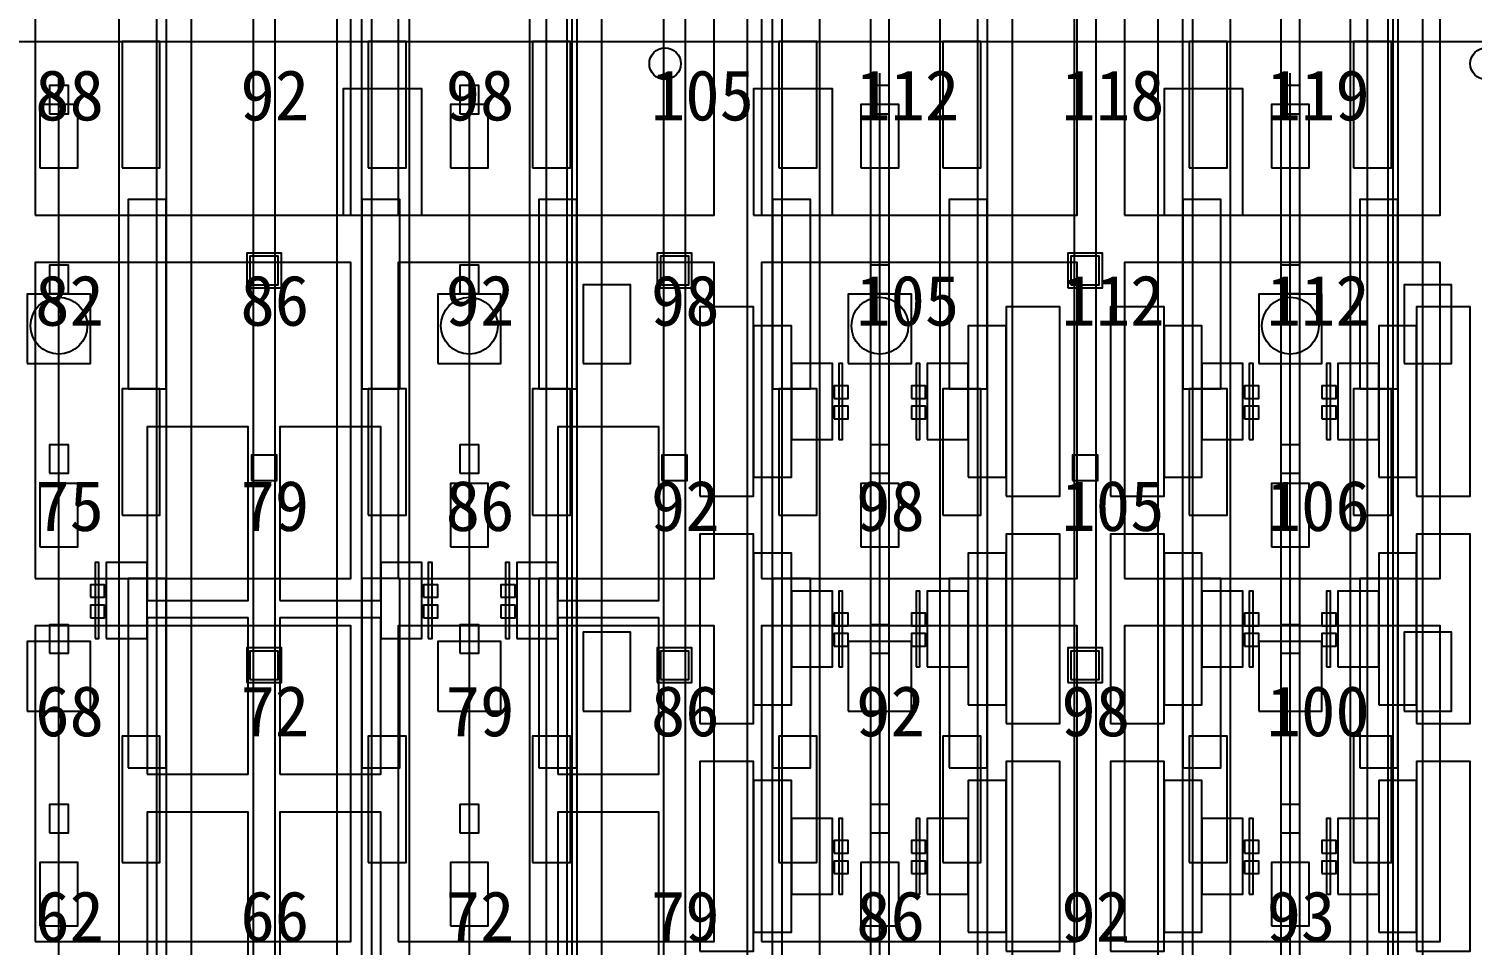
# Model space of a CAD drawing. Header units: metres. Extents: x -1640 to 1560, y -268 to 2338.
# Drawn here: x -175.2 to -129.49, y 1353.39 to 1382.4 of the extents above; entities that cross this region are included whole.
import ezdxf

# ---------------------------------------------------------------- set-up
doc = ezdxf.new("R2010")
doc.units = ezdxf.units.M
for name, color, linetype in [('1F_CHL', 4, 'Continuous'), ('1F_PUMP', 2, 'Continuous'), ('1F_SCR', 3, 'Continuous'), ('1F_STRUCT_COLUMN', 8, 'Continuous'), ('2F_CSF_LATERAL_RACK_CONCEPT', 9, 'Continuous'), ('2F_RFG', 5, 'Continuous'), ('2F_STRUCT_COLUMN', 8, 'Continuous'), ('2F_VMB', 6, 'Continuous'), ('3F_CLEANROOM_OVERHEAD_PIPE_DUCT_CONCEPT', 9, 'Continuous'), ('3F_EHS_EGRESS_DIST_M', 2, 'Continuous'), ('3F_EHS_EXTINGUISHER_HYDRANT_CABINET_CONCEPT', 1, 'Continuous'), ('3F_EHS_GAS_DETECTOR', 6, 'Continuous'), ('3F_ETCH', 2, 'Continuous'), ('3F_FOUP', 5, 'Continuous'), ('3F_OHT', 9, 'Continuous'), ('3F_OHTV', 1, 'Continuous'), ('3F_PHOTO', 1, 'Continuous'), ('3F_STK', 3, 'Continuous'), ('3F_STRUCT_COLUMN', 8, 'Continuous'), ('3F_TBAR', 6, 'Continuous'), ('4F_FFU', 1, 'Continuous'), ('4F_STRUCT_PLENUM_TRUSS_CONCEPT', 9, 'Continuous'), ('5F_CHL', 4, 'Continuous'), ('5F_PUMP', 2, 'Continuous'), ('5F_SCR', 3, 'Continuous'), ('5F_STRUCT_COLUMN', 8, 'Continuous'), ('6F_CSF_LATERAL_RACK_CONCEPT', 9, 'Continuous'), ('6F_RFG', 5, 'Continuous'), ('6F_STRUCT_COLUMN', 8, 'Continuous'), ('6F_VMB', 6, 'Continuous'), ('7F_CLEANROOM_OVERHEAD_PIPE_DUCT_CONCEPT', 9, 'Continuous'), ('7F_EHS_EGRESS_DIST_M', 2, 'Continuous'), ('7F_EHS_EXTINGUISHER_HYDRANT_CABINET_CONCEPT', 1, 'Continuous'), ('7F_EHS_GAS_DETECTOR', 6, 'Continuous'), ('7F_ETCH', 2, 'Continuous'), ('7F_FOUP', 5, 'Continuous'), ('7F_OHT', 9, 'Continuous'), ('7F_OHTV', 1, 'Continuous'), ('7F_PHOTO', 1, 'Continuous'), ('7F_STK', 3, 'Continuous'), ('7F_STRUCT_COLUMN', 8, 'Continuous'), ('7F_TBAR', 6, 'Continuous'), ('8F_FFU', 1, 'Continuous'), ('8F_STRUCT_PLENUM_TRUSS_CONCEPT', 9, 'Continuous'), ('EHS_TREATED_EXHAUST', 30, 'Continuous'), ('UTIL_PCW.R_CONCEPT', 1, 'Continuous'), ('UTIL_PCW.S_CONCEPT', 6, 'Continuous')]:
    doc.layers.add(name, color=color, linetype=linetype)

msp = doc.modelspace()

# ---------------------------------------------------------------- linework, layer by layer
at = {"layer": '1F_CHL'}
for points in [[(-157.65, 1371.8), (-156.15, 1371.8), (-156.15, 1374.3), (-157.65, 1374.3)], [(-131.65, 1371.8), (-130.15, 1371.8), (-130.15, 1374.3), (-131.65, 1374.3)], [(-157.65, 1360.8), (-156.15, 1360.8), (-156.15, 1363.3), (-157.65, 1363.3)], [(-131.65, 1360.8), (-130.15, 1360.8), (-130.15, 1363.3), (-131.65, 1363.3)]]:
    msp.add_lwpolyline(points, close=True, dxfattribs=at)
at = {"layer": '1F_PUMP'}
for points in [[(-172.25, 1378), (-171.05, 1378), (-171.05, 1382), (-172.25, 1382)], [(-164.45, 1378), (-163.25, 1378), (-163.25, 1382), (-164.45, 1382)], [(-159.25, 1378), (-158.05, 1378), (-158.05, 1382), (-159.25, 1382)], [(-151.45, 1378), (-150.25, 1378), (-150.25, 1382), (-151.45, 1382)], [(-146.25, 1378), (-145.05, 1378), (-145.05, 1382), (-146.25, 1382)], [(-138.45, 1378), (-137.25, 1378), (-137.25, 1382), (-138.45, 1382)], [(-133.25, 1378), (-132.05, 1378), (-132.05, 1382), (-133.25, 1382)], [(-172.25, 1367), (-171.05, 1367), (-171.05, 1371), (-172.25, 1371)], [(-164.45, 1367), (-163.25, 1367), (-163.25, 1371), (-164.45, 1371)], [(-159.25, 1367), (-158.05, 1367), (-158.05, 1371), (-159.25, 1371)], [(-151.45, 1367), (-150.25, 1367), (-150.25, 1371), (-151.45, 1371)], [(-146.25, 1367), (-145.05, 1367), (-145.05, 1371), (-146.25, 1371)], [(-138.45, 1367), (-137.25, 1367), (-137.25, 1371), (-138.45, 1371)], [(-133.25, 1367), (-132.05, 1367), (-132.05, 1371), (-133.25, 1371)], [(-172.25, 1356), (-171.05, 1356), (-171.05, 1360), (-172.25, 1360)], [(-164.45, 1356), (-163.25, 1356), (-163.25, 1360), (-164.45, 1360)], [(-159.25, 1356), (-158.05, 1356), (-158.05, 1360), (-159.25, 1360)], [(-151.45, 1356), (-150.25, 1356), (-150.25, 1360), (-151.45, 1360)], [(-146.25, 1356), (-145.05, 1356), (-145.05, 1360), (-146.25, 1360)], [(-138.45, 1356), (-137.25, 1356), (-137.25, 1360), (-138.45, 1360)], [(-133.25, 1356), (-132.05, 1356), (-132.05, 1360), (-133.25, 1360)]]:
    msp.add_lwpolyline(points, close=True, dxfattribs=at)
at = {"layer": '1F_SCR'}
for points in [[(-175.25, 1371.8), (-173.25, 1371.8), (-173.25, 1374), (-175.25, 1374)], [(-162.25, 1371.8), (-160.25, 1371.8), (-160.25, 1374), (-162.25, 1374)], [(-149.25, 1371.8), (-147.25, 1371.8), (-147.25, 1374), (-149.25, 1374)], [(-136.25, 1371.8), (-134.25, 1371.8), (-134.25, 1374), (-136.25, 1374)], [(-175.25, 1360.8), (-173.25, 1360.8), (-173.25, 1363), (-175.25, 1363)], [(-162.25, 1360.8), (-160.25, 1360.8), (-160.25, 1363), (-162.25, 1363)], [(-149.25, 1360.8), (-147.25, 1360.8), (-147.25, 1363), (-149.25, 1363)], [(-136.25, 1360.8), (-134.25, 1360.8), (-134.25, 1363), (-136.25, 1363)]]:
    msp.add_lwpolyline(points, close=True, dxfattribs=at)
at = {"layer": '1F_STRUCT_COLUMN'}
for points in [[(-168.3, 1374.2), (-167.2, 1374.2), (-167.2, 1375.3), (-168.3, 1375.3)], [(-155.3, 1374.2), (-154.2, 1374.2), (-154.2, 1375.3), (-155.3, 1375.3)], [(-142.3, 1374.2), (-141.2, 1374.2), (-141.2, 1375.3), (-142.3, 1375.3)], [(-168.3, 1361.7), (-167.2, 1361.7), (-167.2, 1362.8), (-168.3, 1362.8)], [(-155.3, 1361.7), (-154.2, 1361.7), (-154.2, 1362.8), (-155.3, 1362.8)], [(-142.3, 1361.7), (-141.2, 1361.7), (-141.2, 1362.8), (-142.3, 1362.8)]]:
    msp.add_lwpolyline(points, close=True, dxfattribs=at)
at = {"layer": '2F_CSF_LATERAL_RACK_CONCEPT'}
for points in [[(-170.85, 1310), (-170.05, 1310), (-170.05, 1460), (-170.85, 1460)], [(-165.45, 1310), (-164.65, 1310), (-164.65, 1460), (-165.45, 1460)], [(-157.85, 1310), (-157.05, 1310), (-157.05, 1460), (-157.85, 1460)], [(-152.45, 1310), (-151.65, 1310), (-151.65, 1460), (-152.45, 1460)], [(-144.85, 1310), (-144.05, 1310), (-144.05, 1460), (-144.85, 1460)], [(-139.45, 1310), (-138.65, 1310), (-138.65, 1460), (-139.45, 1460)], [(-131.85, 1310), (-131.05, 1310), (-131.05, 1460), (-131.85, 1460)]]:
    msp.add_lwpolyline(points, close=True, dxfattribs=at)
at = {"layer": '2F_RFG'}
for points in [[(-172.05, 1371), (-170.85, 1371), (-170.85, 1377), (-172.05, 1377)], [(-164.65, 1371), (-163.45, 1371), (-163.45, 1377), (-164.65, 1377)], [(-159.05, 1371), (-157.85, 1371), (-157.85, 1377), (-159.05, 1377)], [(-151.65, 1371), (-150.45, 1371), (-150.45, 1377), (-151.65, 1377)], [(-146.05, 1371), (-144.85, 1371), (-144.85, 1377), (-146.05, 1377)], [(-138.65, 1371), (-137.45, 1371), (-137.45, 1377), (-138.65, 1377)], [(-133.05, 1371), (-131.85, 1371), (-131.85, 1377), (-133.05, 1377)], [(-172.05, 1359), (-170.85, 1359), (-170.85, 1365), (-172.05, 1365)], [(-164.65, 1359), (-163.45, 1359), (-163.45, 1365), (-164.65, 1365)], [(-159.05, 1359), (-157.85, 1359), (-157.85, 1365), (-159.05, 1365)], [(-151.65, 1359), (-150.45, 1359), (-150.45, 1365), (-151.65, 1365)], [(-146.05, 1359), (-144.85, 1359), (-144.85, 1365), (-146.05, 1365)], [(-138.65, 1359), (-137.45, 1359), (-137.45, 1365), (-138.65, 1365)], [(-133.05, 1359), (-131.85, 1359), (-131.85, 1365), (-133.05, 1365)]]:
    msp.add_lwpolyline(points, close=True, dxfattribs=at)
at = {"layer": '2F_STRUCT_COLUMN'}
for points in [[(-168.2, 1374.3), (-167.3, 1374.3), (-167.3, 1375.2), (-168.2, 1375.2)], [(-155.2, 1374.3), (-154.3, 1374.3), (-154.3, 1375.2), (-155.2, 1375.2)], [(-142.2, 1374.3), (-141.3, 1374.3), (-141.3, 1375.2), (-142.2, 1375.2)], [(-168.2, 1361.8), (-167.3, 1361.8), (-167.3, 1362.7), (-168.2, 1362.7)], [(-155.2, 1361.8), (-154.3, 1361.8), (-154.3, 1362.7), (-155.2, 1362.7)], [(-142.2, 1361.8), (-141.3, 1361.8), (-141.3, 1362.7), (-142.2, 1362.7)]]:
    msp.add_lwpolyline(points, close=True, dxfattribs=at)
at = {"layer": '2F_VMB'}
for points in [[(-174.85, 1378), (-173.65, 1378), (-173.65, 1380), (-174.85, 1380)], [(-161.85, 1378), (-160.65, 1378), (-160.65, 1380), (-161.85, 1380)], [(-148.85, 1378), (-147.65, 1378), (-147.65, 1380), (-148.85, 1380)], [(-135.85, 1378), (-134.65, 1378), (-134.65, 1380), (-135.85, 1380)], [(-174.85, 1366), (-173.65, 1366), (-173.65, 1368), (-174.85, 1368)], [(-161.85, 1366), (-160.65, 1366), (-160.65, 1368), (-161.85, 1368)], [(-148.85, 1366), (-147.65, 1366), (-147.65, 1368), (-148.85, 1368)], [(-135.85, 1366), (-134.65, 1366), (-134.65, 1368), (-135.85, 1368)], [(-174.85, 1354), (-173.65, 1354), (-173.65, 1356), (-174.85, 1356)], [(-161.85, 1354), (-160.65, 1354), (-160.65, 1356), (-161.85, 1356)], [(-148.85, 1354), (-147.65, 1354), (-147.65, 1356), (-148.85, 1356)], [(-135.85, 1354), (-134.65, 1354), (-134.65, 1356), (-135.85, 1356)]]:
    msp.add_lwpolyline(points, close=True, dxfattribs=at)
at = {"layer": '3F_CLEANROOM_OVERHEAD_PIPE_DUCT_CONCEPT'}
for points in [[(-172.35, 1309), (-171.15, 1309), (-171.15, 1461), (-172.35, 1461)], [(-164.35, 1309), (-163.15, 1309), (-163.15, 1461), (-164.35, 1461)], [(-159.35, 1309), (-158.15, 1309), (-158.15, 1461), (-159.35, 1461)], [(-151.35, 1309), (-150.15, 1309), (-150.15, 1461), (-151.35, 1461)], [(-146.35, 1309), (-145.15, 1309), (-145.15, 1461), (-146.35, 1461)], [(-138.35, 1309), (-137.15, 1309), (-137.15, 1461), (-138.35, 1461)], [(-133.35, 1309), (-132.15, 1309), (-132.15, 1461), (-133.35, 1461)]]:
    msp.add_lwpolyline(points, close=True, dxfattribs=at)
at = {"layer": '3F_EHS_EXTINGUISHER_HYDRANT_CABINET_CONCEPT'}
for centre in [(-155.05, 1381.3), (-129.05, 1381.3)]:
    msp.add_circle(centre, 0.5, dxfattribs=at)
at = {"layer": '3F_EHS_GAS_DETECTOR'}
for centre in [(-174.25, 1373), (-161.25, 1373), (-148.25, 1373), (-135.25, 1373)]:
    msp.add_circle(centre, 0.9, dxfattribs=at)
at = {"layer": '3F_ETCH'}
for points in [[(-153.95, 1367.6), (-152.25, 1367.6), (-152.25, 1373.6), (-153.95, 1373.6)], [(-144.25, 1367.6), (-142.55, 1367.6), (-142.55, 1373.6), (-144.25, 1373.6)], [(-140.95, 1367.6), (-139.25, 1367.6), (-139.25, 1373.6), (-140.95, 1373.6)], [(-131.25, 1367.6), (-129.55, 1367.6), (-129.55, 1373.6), (-131.25, 1373.6)], [(-152.25, 1368.2), (-151.05, 1368.2), (-151.05, 1373), (-152.25, 1373)], [(-145.45, 1368.2), (-144.25, 1368.2), (-144.25, 1373), (-145.45, 1373)], [(-139.25, 1368.2), (-138.05, 1368.2), (-138.05, 1373), (-139.25, 1373)], [(-132.45, 1368.2), (-131.25, 1368.2), (-131.25, 1373), (-132.45, 1373)], [(-151.05, 1369.4), (-149.75, 1369.4), (-149.75, 1371.8), (-151.05, 1371.8)], [(-146.75, 1369.4), (-145.45, 1369.4), (-145.45, 1371.8), (-146.75, 1371.8)], [(-138.05, 1369.4), (-136.75, 1369.4), (-136.75, 1371.8), (-138.05, 1371.8)], [(-133.75, 1369.4), (-132.45, 1369.4), (-132.45, 1371.8), (-133.75, 1371.8)], [(-153.95, 1360.4), (-152.25, 1360.4), (-152.25, 1366.4), (-153.95, 1366.4)], [(-144.25, 1360.4), (-142.55, 1360.4), (-142.55, 1366.4), (-144.25, 1366.4)], [(-140.95, 1360.4), (-139.25, 1360.4), (-139.25, 1366.4), (-140.95, 1366.4)], [(-131.25, 1360.4), (-129.55, 1360.4), (-129.55, 1366.4), (-131.25, 1366.4)], [(-152.25, 1361), (-151.05, 1361), (-151.05, 1365.8), (-152.25, 1365.8)], [(-145.45, 1361), (-144.25, 1361), (-144.25, 1365.8), (-145.45, 1365.8)], [(-139.25, 1361), (-138.05, 1361), (-138.05, 1365.8), (-139.25, 1365.8)], [(-132.45, 1361), (-131.25, 1361), (-131.25, 1365.8), (-132.45, 1365.8)], [(-151.05, 1362.2), (-149.75, 1362.2), (-149.75, 1364.6), (-151.05, 1364.6)], [(-146.75, 1362.2), (-145.45, 1362.2), (-145.45, 1364.6), (-146.75, 1364.6)], [(-138.05, 1362.2), (-136.75, 1362.2), (-136.75, 1364.6), (-138.05, 1364.6)], [(-133.75, 1362.2), (-132.45, 1362.2), (-132.45, 1364.6), (-133.75, 1364.6)], [(-153.95, 1353.2), (-152.25, 1353.2), (-152.25, 1359.2), (-153.95, 1359.2)], [(-144.25, 1353.2), (-142.55, 1353.2), (-142.55, 1359.2), (-144.25, 1359.2)], [(-140.95, 1353.2), (-139.25, 1353.2), (-139.25, 1359.2), (-140.95, 1359.2)], [(-131.25, 1353.2), (-129.55, 1353.2), (-129.55, 1359.2), (-131.25, 1359.2)], [(-152.25, 1353.8), (-151.05, 1353.8), (-151.05, 1358.6), (-152.25, 1358.6)], [(-145.45, 1353.8), (-144.25, 1353.8), (-144.25, 1358.6), (-145.45, 1358.6)], [(-139.25, 1353.8), (-138.05, 1353.8), (-138.05, 1358.6), (-139.25, 1358.6)], [(-132.45, 1353.8), (-131.25, 1353.8), (-131.25, 1358.6), (-132.45, 1358.6)], [(-151.05, 1355), (-149.75, 1355), (-149.75, 1357.4), (-151.05, 1357.4)], [(-146.75, 1355), (-145.45, 1355), (-145.45, 1357.4), (-146.75, 1357.4)], [(-138.05, 1355), (-136.75, 1355), (-136.75, 1357.4), (-138.05, 1357.4)], [(-133.75, 1355), (-132.45, 1355), (-132.45, 1357.4), (-133.75, 1357.4)]]:
    msp.add_lwpolyline(points, close=True, dxfattribs=at)
at = {"layer": '3F_FOUP'}
for points in [[(-149.7, 1370.7), (-149.25, 1370.7), (-149.25, 1371.1), (-149.7, 1371.1)], [(-147.25, 1370.7), (-146.8, 1370.7), (-146.8, 1371.1), (-147.25, 1371.1)], [(-136.7, 1370.7), (-136.25, 1370.7), (-136.25, 1371.1), (-136.7, 1371.1)], [(-134.25, 1370.7), (-133.8, 1370.7), (-133.8, 1371.1), (-134.25, 1371.1)], [(-149.7, 1370.05), (-149.25, 1370.05), (-149.25, 1370.45), (-149.7, 1370.45)], [(-147.25, 1370.05), (-146.8, 1370.05), (-146.8, 1370.45), (-147.25, 1370.45)], [(-136.7, 1370.05), (-136.25, 1370.05), (-136.25, 1370.45), (-136.7, 1370.45)], [(-134.25, 1370.05), (-133.8, 1370.05), (-133.8, 1370.45), (-134.25, 1370.45)], [(-173.25, 1364.4), (-172.8, 1364.4), (-172.8, 1364.8), (-173.25, 1364.8)], [(-162.7, 1364.4), (-162.25, 1364.4), (-162.25, 1364.8), (-162.7, 1364.8)], [(-160.25, 1364.4), (-159.8, 1364.4), (-159.8, 1364.8), (-160.25, 1364.8)], [(-173.25, 1363.75), (-172.8, 1363.75), (-172.8, 1364.15), (-173.25, 1364.15)], [(-162.7, 1363.75), (-162.25, 1363.75), (-162.25, 1364.15), (-162.7, 1364.15)], [(-160.25, 1363.75), (-159.8, 1363.75), (-159.8, 1364.15), (-160.25, 1364.15)], [(-149.7, 1363.5), (-149.25, 1363.5), (-149.25, 1363.9), (-149.7, 1363.9)], [(-147.25, 1363.5), (-146.8, 1363.5), (-146.8, 1363.9), (-147.25, 1363.9)], [(-136.7, 1363.5), (-136.25, 1363.5), (-136.25, 1363.9), (-136.7, 1363.9)], [(-134.25, 1363.5), (-133.8, 1363.5), (-133.8, 1363.9), (-134.25, 1363.9)], [(-149.7, 1362.85), (-149.25, 1362.85), (-149.25, 1363.25), (-149.7, 1363.25)], [(-147.25, 1362.85), (-146.8, 1362.85), (-146.8, 1363.25), (-147.25, 1363.25)], [(-136.7, 1362.85), (-136.25, 1362.85), (-136.25, 1363.25), (-136.7, 1363.25)], [(-134.25, 1362.85), (-133.8, 1362.85), (-133.8, 1363.25), (-134.25, 1363.25)], [(-149.7, 1356.3), (-149.25, 1356.3), (-149.25, 1356.7), (-149.7, 1356.7)], [(-147.25, 1356.3), (-146.8, 1356.3), (-146.8, 1356.7), (-147.25, 1356.7)], [(-136.7, 1356.3), (-136.25, 1356.3), (-136.25, 1356.7), (-136.7, 1356.7)], [(-134.25, 1356.3), (-133.8, 1356.3), (-133.8, 1356.7), (-134.25, 1356.7)], [(-149.7, 1355.65), (-149.25, 1355.65), (-149.25, 1356.05), (-149.7, 1356.05)], [(-147.25, 1355.65), (-146.8, 1355.65), (-146.8, 1356.05), (-147.25, 1356.05)], [(-136.7, 1355.65), (-136.25, 1355.65), (-136.25, 1356.05), (-136.7, 1356.05)], [(-134.25, 1355.65), (-133.8, 1355.65), (-133.8, 1356.05), (-134.25, 1356.05)]]:
    msp.add_lwpolyline(points, close=True, dxfattribs=at)
at = {"layer": '3F_OHT'}
for p, q in [((-174.25, 1309), (-174.25, 1381)), ((-161.25, 1309), (-161.25, 1381)), ((-148.25, 1309), (-148.25, 1381)), ((-135.25, 1309), (-135.25, 1381))]:
    msp.add_line(p, q, dxfattribs=at)
at = {"layer": '3F_OHTV'}
for points in [[(-174.55, 1379.71), (-173.95, 1379.71), (-173.95, 1380.61), (-174.55, 1380.61)], [(-161.55, 1379.71), (-160.95, 1379.71), (-160.95, 1380.61), (-161.55, 1380.61)], [(-148.55, 1379.71), (-147.95, 1379.71), (-147.95, 1380.61), (-148.55, 1380.61)], [(-135.55, 1379.71), (-134.95, 1379.71), (-134.95, 1380.61), (-135.55, 1380.61)], [(-174.55, 1374.02), (-173.95, 1374.02), (-173.95, 1374.92), (-174.55, 1374.92)], [(-161.55, 1374.02), (-160.95, 1374.02), (-160.95, 1374.92), (-161.55, 1374.92)], [(-148.55, 1374.02), (-147.95, 1374.02), (-147.95, 1374.92), (-148.55, 1374.92)], [(-135.55, 1374.02), (-134.95, 1374.02), (-134.95, 1374.92), (-135.55, 1374.92)], [(-174.55, 1368.33), (-173.95, 1368.33), (-173.95, 1369.23), (-174.55, 1369.23)], [(-161.55, 1368.33), (-160.95, 1368.33), (-160.95, 1369.23), (-161.55, 1369.23)], [(-148.55, 1368.33), (-147.95, 1368.33), (-147.95, 1369.23), (-148.55, 1369.23)], [(-135.55, 1368.33), (-134.95, 1368.33), (-134.95, 1369.23), (-135.55, 1369.23)], [(-174.55, 1362.63), (-173.95, 1362.63), (-173.95, 1363.53), (-174.55, 1363.53)], [(-161.55, 1362.63), (-160.95, 1362.63), (-160.95, 1363.53), (-161.55, 1363.53)], [(-148.55, 1362.63), (-147.95, 1362.63), (-147.95, 1363.53), (-148.55, 1363.53)], [(-135.55, 1362.63), (-134.95, 1362.63), (-134.95, 1363.53), (-135.55, 1363.53)], [(-174.55, 1356.94), (-173.95, 1356.94), (-173.95, 1357.84), (-174.55, 1357.84)], [(-161.55, 1356.94), (-160.95, 1356.94), (-160.95, 1357.84), (-161.55, 1357.84)], [(-148.55, 1356.94), (-147.95, 1356.94), (-147.95, 1357.84), (-148.55, 1357.84)], [(-135.55, 1356.94), (-134.95, 1356.94), (-134.95, 1357.84), (-135.55, 1357.84)]]:
    msp.add_lwpolyline(points, close=True, dxfattribs=at)
at = {"layer": '3F_PHOTO'}
for points in [[(-171.45, 1364.3), (-168.25, 1364.3), (-168.25, 1369.8), (-171.45, 1369.8)], [(-167.25, 1364.3), (-164.05, 1364.3), (-164.05, 1369.8), (-167.25, 1369.8)], [(-158.45, 1364.3), (-155.25, 1364.3), (-155.25, 1369.8), (-158.45, 1369.8)], [(-172.75, 1363.1), (-171.45, 1363.1), (-171.45, 1365.5), (-172.75, 1365.5)], [(-164.05, 1363.1), (-162.75, 1363.1), (-162.75, 1365.5), (-164.05, 1365.5)], [(-159.75, 1363.1), (-158.45, 1363.1), (-158.45, 1365.5), (-159.75, 1365.5)], [(-171.45, 1358.8), (-168.25, 1358.8), (-168.25, 1363.75), (-171.45, 1363.75)], [(-167.25, 1358.8), (-164.05, 1358.8), (-164.05, 1363.75), (-167.25, 1363.75)], [(-158.45, 1358.8), (-155.25, 1358.8), (-155.25, 1363.75), (-158.45, 1363.75)], [(-171.45, 1352.1), (-168.25, 1352.1), (-168.25, 1357.6), (-171.45, 1357.6)], [(-167.25, 1352.1), (-164.05, 1352.1), (-164.05, 1357.6), (-167.25, 1357.6)], [(-158.45, 1352.1), (-155.25, 1352.1), (-155.25, 1357.6), (-158.45, 1357.6)]]:
    msp.add_lwpolyline(points, close=True, dxfattribs=at)
at = {"layer": '3F_STK'}
for points in [[(-165.25, 1376.5), (-162.75, 1376.5), (-162.75, 1380.5), (-165.25, 1380.5)], [(-152.25, 1376.5), (-149.75, 1376.5), (-149.75, 1380.5), (-152.25, 1380.5)], [(-139.25, 1376.5), (-136.75, 1376.5), (-136.75, 1380.5), (-139.25, 1380.5)]]:
    msp.add_lwpolyline(points, close=True, dxfattribs=at)
at = {"layer": '3F_STRUCT_COLUMN'}
for points in [[(-168.15, 1368.1), (-167.35, 1368.1), (-167.35, 1368.9), (-168.15, 1368.9)], [(-155.15, 1368.1), (-154.35, 1368.1), (-154.35, 1368.9), (-155.15, 1368.9)], [(-142.15, 1368.1), (-141.35, 1368.1), (-141.35, 1368.9), (-142.15, 1368.9)]]:
    msp.add_lwpolyline(points, close=True, dxfattribs=at)
at = {"layer": '3F_TBAR'}
for points in [[(-149.55, 1369.4), (-149.43, 1369.4), (-149.43, 1371.8), (-149.55, 1371.8)], [(-147.1, 1369.4), (-146.98, 1369.4), (-146.98, 1371.8), (-147.1, 1371.8)], [(-136.55, 1369.4), (-136.43, 1369.4), (-136.43, 1371.8), (-136.55, 1371.8)], [(-134.1, 1369.4), (-133.98, 1369.4), (-133.98, 1371.8), (-134.1, 1371.8)], [(-173.1, 1363.1), (-172.98, 1363.1), (-172.98, 1365.5), (-173.1, 1365.5)], [(-162.55, 1363.1), (-162.43, 1363.1), (-162.43, 1365.5), (-162.55, 1365.5)], [(-160.1, 1363.1), (-159.98, 1363.1), (-159.98, 1365.5), (-160.1, 1365.5)], [(-149.55, 1362.2), (-149.43, 1362.2), (-149.43, 1364.6), (-149.55, 1364.6)], [(-147.1, 1362.2), (-146.98, 1362.2), (-146.98, 1364.6), (-147.1, 1364.6)], [(-136.55, 1362.2), (-136.43, 1362.2), (-136.43, 1364.6), (-136.55, 1364.6)], [(-134.1, 1362.2), (-133.98, 1362.2), (-133.98, 1364.6), (-134.1, 1364.6)], [(-149.55, 1355), (-149.43, 1355), (-149.43, 1357.4), (-149.55, 1357.4)], [(-147.1, 1355), (-146.98, 1355), (-146.98, 1357.4), (-147.1, 1357.4)], [(-136.55, 1355), (-136.43, 1355), (-136.43, 1357.4), (-136.55, 1357.4)], [(-134.1, 1355), (-133.98, 1355), (-133.98, 1357.4), (-134.1, 1357.4)]]:
    msp.add_lwpolyline(points, close=True, dxfattribs=at)
at = {"layer": '4F_FFU'}
for points in [[(-175, 1376.5), (-165, 1376.5), (-165, 1386.5), (-175, 1386.5)], [(-163.5, 1376.5), (-153.5, 1376.5), (-153.5, 1386.5), (-163.5, 1386.5)], [(-152, 1376.5), (-142, 1376.5), (-142, 1386.5), (-152, 1386.5)], [(-140.5, 1376.5), (-130.5, 1376.5), (-130.5, 1386.5), (-140.5, 1386.5)], [(-175, 1365), (-165, 1365), (-165, 1375), (-175, 1375)], [(-163.5, 1365), (-153.5, 1365), (-153.5, 1375), (-163.5, 1375)], [(-152, 1365), (-142, 1365), (-142, 1375), (-152, 1375)], [(-140.5, 1365), (-130.5, 1365), (-130.5, 1375), (-140.5, 1375)], [(-175, 1353.5), (-165, 1353.5), (-165, 1363.5), (-175, 1363.5)], [(-163.5, 1353.5), (-153.5, 1353.5), (-153.5, 1363.5), (-163.5, 1363.5)], [(-152, 1353.5), (-142, 1353.5), (-142, 1363.5), (-152, 1363.5)], [(-140.5, 1353.5), (-130.5, 1353.5), (-130.5, 1363.5), (-140.5, 1363.5)]]:
    msp.add_lwpolyline(points, close=True, dxfattribs=at)
at = {"layer": '4F_STRUCT_PLENUM_TRUSS_CONCEPT'}
for points in [[(-168.1, 1306), (-167.4, 1306), (-167.4, 1464), (-168.1, 1464)], [(-155.1, 1306), (-154.4, 1306), (-154.4, 1464), (-155.1, 1464)], [(-142.1, 1306), (-141.4, 1306), (-141.4, 1464), (-142.1, 1464)]]:
    msp.add_lwpolyline(points, close=True, dxfattribs=at)
at = {"layer": '5F_CHL'}
for points in [[(-157.65, 1371.8), (-156.15, 1371.8), (-156.15, 1374.3), (-157.65, 1374.3)], [(-131.65, 1371.8), (-130.15, 1371.8), (-130.15, 1374.3), (-131.65, 1374.3)], [(-157.65, 1360.8), (-156.15, 1360.8), (-156.15, 1363.3), (-157.65, 1363.3)], [(-131.65, 1360.8), (-130.15, 1360.8), (-130.15, 1363.3), (-131.65, 1363.3)]]:
    msp.add_lwpolyline(points, close=True, dxfattribs=at)
at = {"layer": '5F_PUMP'}
for points in [[(-172.25, 1378), (-171.05, 1378), (-171.05, 1382), (-172.25, 1382)], [(-164.45, 1378), (-163.25, 1378), (-163.25, 1382), (-164.45, 1382)], [(-159.25, 1378), (-158.05, 1378), (-158.05, 1382), (-159.25, 1382)], [(-151.45, 1378), (-150.25, 1378), (-150.25, 1382), (-151.45, 1382)], [(-146.25, 1378), (-145.05, 1378), (-145.05, 1382), (-146.25, 1382)], [(-138.45, 1378), (-137.25, 1378), (-137.25, 1382), (-138.45, 1382)], [(-133.25, 1378), (-132.05, 1378), (-132.05, 1382), (-133.25, 1382)], [(-172.25, 1367), (-171.05, 1367), (-171.05, 1371), (-172.25, 1371)], [(-164.45, 1367), (-163.25, 1367), (-163.25, 1371), (-164.45, 1371)], [(-159.25, 1367), (-158.05, 1367), (-158.05, 1371), (-159.25, 1371)], [(-151.45, 1367), (-150.25, 1367), (-150.25, 1371), (-151.45, 1371)], [(-146.25, 1367), (-145.05, 1367), (-145.05, 1371), (-146.25, 1371)], [(-138.45, 1367), (-137.25, 1367), (-137.25, 1371), (-138.45, 1371)], [(-133.25, 1367), (-132.05, 1367), (-132.05, 1371), (-133.25, 1371)], [(-172.25, 1356), (-171.05, 1356), (-171.05, 1360), (-172.25, 1360)], [(-164.45, 1356), (-163.25, 1356), (-163.25, 1360), (-164.45, 1360)], [(-159.25, 1356), (-158.05, 1356), (-158.05, 1360), (-159.25, 1360)], [(-151.45, 1356), (-150.25, 1356), (-150.25, 1360), (-151.45, 1360)], [(-146.25, 1356), (-145.05, 1356), (-145.05, 1360), (-146.25, 1360)], [(-138.45, 1356), (-137.25, 1356), (-137.25, 1360), (-138.45, 1360)], [(-133.25, 1356), (-132.05, 1356), (-132.05, 1360), (-133.25, 1360)]]:
    msp.add_lwpolyline(points, close=True, dxfattribs=at)
at = {"layer": '5F_SCR'}
for points in [[(-175.25, 1371.8), (-173.25, 1371.8), (-173.25, 1374), (-175.25, 1374)], [(-162.25, 1371.8), (-160.25, 1371.8), (-160.25, 1374), (-162.25, 1374)], [(-149.25, 1371.8), (-147.25, 1371.8), (-147.25, 1374), (-149.25, 1374)], [(-136.25, 1371.8), (-134.25, 1371.8), (-134.25, 1374), (-136.25, 1374)], [(-175.25, 1360.8), (-173.25, 1360.8), (-173.25, 1363), (-175.25, 1363)], [(-162.25, 1360.8), (-160.25, 1360.8), (-160.25, 1363), (-162.25, 1363)], [(-149.25, 1360.8), (-147.25, 1360.8), (-147.25, 1363), (-149.25, 1363)], [(-136.25, 1360.8), (-134.25, 1360.8), (-134.25, 1363), (-136.25, 1363)]]:
    msp.add_lwpolyline(points, close=True, dxfattribs=at)
at = {"layer": '5F_STRUCT_COLUMN'}
for points in [[(-168.3, 1374.2), (-167.2, 1374.2), (-167.2, 1375.3), (-168.3, 1375.3)], [(-155.3, 1374.2), (-154.2, 1374.2), (-154.2, 1375.3), (-155.3, 1375.3)], [(-142.3, 1374.2), (-141.2, 1374.2), (-141.2, 1375.3), (-142.3, 1375.3)], [(-168.3, 1361.7), (-167.2, 1361.7), (-167.2, 1362.8), (-168.3, 1362.8)], [(-155.3, 1361.7), (-154.2, 1361.7), (-154.2, 1362.8), (-155.3, 1362.8)], [(-142.3, 1361.7), (-141.2, 1361.7), (-141.2, 1362.8), (-142.3, 1362.8)]]:
    msp.add_lwpolyline(points, close=True, dxfattribs=at)
at = {"layer": '6F_CSF_LATERAL_RACK_CONCEPT'}
for points in [[(-170.85, 1310), (-170.05, 1310), (-170.05, 1460), (-170.85, 1460)], [(-165.45, 1310), (-164.65, 1310), (-164.65, 1460), (-165.45, 1460)], [(-157.85, 1310), (-157.05, 1310), (-157.05, 1460), (-157.85, 1460)], [(-152.45, 1310), (-151.65, 1310), (-151.65, 1460), (-152.45, 1460)], [(-144.85, 1310), (-144.05, 1310), (-144.05, 1460), (-144.85, 1460)], [(-139.45, 1310), (-138.65, 1310), (-138.65, 1460), (-139.45, 1460)], [(-131.85, 1310), (-131.05, 1310), (-131.05, 1460), (-131.85, 1460)]]:
    msp.add_lwpolyline(points, close=True, dxfattribs=at)
at = {"layer": '6F_RFG'}
for points in [[(-172.05, 1371), (-170.85, 1371), (-170.85, 1377), (-172.05, 1377)], [(-164.65, 1371), (-163.45, 1371), (-163.45, 1377), (-164.65, 1377)], [(-159.05, 1371), (-157.85, 1371), (-157.85, 1377), (-159.05, 1377)], [(-151.65, 1371), (-150.45, 1371), (-150.45, 1377), (-151.65, 1377)], [(-146.05, 1371), (-144.85, 1371), (-144.85, 1377), (-146.05, 1377)], [(-138.65, 1371), (-137.45, 1371), (-137.45, 1377), (-138.65, 1377)], [(-133.05, 1371), (-131.85, 1371), (-131.85, 1377), (-133.05, 1377)], [(-172.05, 1359), (-170.85, 1359), (-170.85, 1365), (-172.05, 1365)], [(-164.65, 1359), (-163.45, 1359), (-163.45, 1365), (-164.65, 1365)], [(-159.05, 1359), (-157.85, 1359), (-157.85, 1365), (-159.05, 1365)], [(-151.65, 1359), (-150.45, 1359), (-150.45, 1365), (-151.65, 1365)], [(-146.05, 1359), (-144.85, 1359), (-144.85, 1365), (-146.05, 1365)], [(-138.65, 1359), (-137.45, 1359), (-137.45, 1365), (-138.65, 1365)], [(-133.05, 1359), (-131.85, 1359), (-131.85, 1365), (-133.05, 1365)]]:
    msp.add_lwpolyline(points, close=True, dxfattribs=at)
at = {"layer": '6F_STRUCT_COLUMN'}
for points in [[(-168.2, 1374.3), (-167.3, 1374.3), (-167.3, 1375.2), (-168.2, 1375.2)], [(-155.2, 1374.3), (-154.3, 1374.3), (-154.3, 1375.2), (-155.2, 1375.2)], [(-142.2, 1374.3), (-141.3, 1374.3), (-141.3, 1375.2), (-142.2, 1375.2)], [(-168.2, 1361.8), (-167.3, 1361.8), (-167.3, 1362.7), (-168.2, 1362.7)], [(-155.2, 1361.8), (-154.3, 1361.8), (-154.3, 1362.7), (-155.2, 1362.7)], [(-142.2, 1361.8), (-141.3, 1361.8), (-141.3, 1362.7), (-142.2, 1362.7)]]:
    msp.add_lwpolyline(points, close=True, dxfattribs=at)
at = {"layer": '6F_VMB'}
for points in [[(-174.85, 1378), (-173.65, 1378), (-173.65, 1380), (-174.85, 1380)], [(-161.85, 1378), (-160.65, 1378), (-160.65, 1380), (-161.85, 1380)], [(-148.85, 1378), (-147.65, 1378), (-147.65, 1380), (-148.85, 1380)], [(-135.85, 1378), (-134.65, 1378), (-134.65, 1380), (-135.85, 1380)], [(-174.85, 1366), (-173.65, 1366), (-173.65, 1368), (-174.85, 1368)], [(-161.85, 1366), (-160.65, 1366), (-160.65, 1368), (-161.85, 1368)], [(-148.85, 1366), (-147.65, 1366), (-147.65, 1368), (-148.85, 1368)], [(-135.85, 1366), (-134.65, 1366), (-134.65, 1368), (-135.85, 1368)], [(-174.85, 1354), (-173.65, 1354), (-173.65, 1356), (-174.85, 1356)], [(-161.85, 1354), (-160.65, 1354), (-160.65, 1356), (-161.85, 1356)], [(-148.85, 1354), (-147.65, 1354), (-147.65, 1356), (-148.85, 1356)], [(-135.85, 1354), (-134.65, 1354), (-134.65, 1356), (-135.85, 1356)]]:
    msp.add_lwpolyline(points, close=True, dxfattribs=at)
at = {"layer": '7F_CLEANROOM_OVERHEAD_PIPE_DUCT_CONCEPT'}
for points in [[(-172.35, 1309), (-171.15, 1309), (-171.15, 1461), (-172.35, 1461)], [(-164.35, 1309), (-163.15, 1309), (-163.15, 1461), (-164.35, 1461)], [(-159.35, 1309), (-158.15, 1309), (-158.15, 1461), (-159.35, 1461)], [(-151.35, 1309), (-150.15, 1309), (-150.15, 1461), (-151.35, 1461)], [(-146.35, 1309), (-145.15, 1309), (-145.15, 1461), (-146.35, 1461)], [(-138.35, 1309), (-137.15, 1309), (-137.15, 1461), (-138.35, 1461)], [(-133.35, 1309), (-132.15, 1309), (-132.15, 1461), (-133.35, 1461)]]:
    msp.add_lwpolyline(points, close=True, dxfattribs=at)
at = {"layer": '7F_EHS_EXTINGUISHER_HYDRANT_CABINET_CONCEPT'}
for centre in [(-155.05, 1381.3), (-129.05, 1381.3)]:
    msp.add_circle(centre, 0.5, dxfattribs=at)
at = {"layer": '7F_EHS_GAS_DETECTOR'}
for centre in [(-174.25, 1373), (-161.25, 1373), (-148.25, 1373), (-135.25, 1373)]:
    msp.add_circle(centre, 0.9, dxfattribs=at)
at = {"layer": '7F_ETCH'}
for points in [[(-153.95, 1367.6), (-152.25, 1367.6), (-152.25, 1373.6), (-153.95, 1373.6)], [(-144.25, 1367.6), (-142.55, 1367.6), (-142.55, 1373.6), (-144.25, 1373.6)], [(-140.95, 1367.6), (-139.25, 1367.6), (-139.25, 1373.6), (-140.95, 1373.6)], [(-131.25, 1367.6), (-129.55, 1367.6), (-129.55, 1373.6), (-131.25, 1373.6)], [(-152.25, 1368.2), (-151.05, 1368.2), (-151.05, 1373), (-152.25, 1373)], [(-145.45, 1368.2), (-144.25, 1368.2), (-144.25, 1373), (-145.45, 1373)], [(-139.25, 1368.2), (-138.05, 1368.2), (-138.05, 1373), (-139.25, 1373)], [(-132.45, 1368.2), (-131.25, 1368.2), (-131.25, 1373), (-132.45, 1373)], [(-151.05, 1369.4), (-149.75, 1369.4), (-149.75, 1371.8), (-151.05, 1371.8)], [(-146.75, 1369.4), (-145.45, 1369.4), (-145.45, 1371.8), (-146.75, 1371.8)], [(-138.05, 1369.4), (-136.75, 1369.4), (-136.75, 1371.8), (-138.05, 1371.8)], [(-133.75, 1369.4), (-132.45, 1369.4), (-132.45, 1371.8), (-133.75, 1371.8)], [(-153.95, 1360.4), (-152.25, 1360.4), (-152.25, 1366.4), (-153.95, 1366.4)], [(-144.25, 1360.4), (-142.55, 1360.4), (-142.55, 1366.4), (-144.25, 1366.4)], [(-140.95, 1360.4), (-139.25, 1360.4), (-139.25, 1366.4), (-140.95, 1366.4)], [(-131.25, 1360.4), (-129.55, 1360.4), (-129.55, 1366.4), (-131.25, 1366.4)], [(-152.25, 1361), (-151.05, 1361), (-151.05, 1365.8), (-152.25, 1365.8)], [(-145.45, 1361), (-144.25, 1361), (-144.25, 1365.8), (-145.45, 1365.8)], [(-139.25, 1361), (-138.05, 1361), (-138.05, 1365.8), (-139.25, 1365.8)], [(-132.45, 1361), (-131.25, 1361), (-131.25, 1365.8), (-132.45, 1365.8)], [(-151.05, 1362.2), (-149.75, 1362.2), (-149.75, 1364.6), (-151.05, 1364.6)], [(-146.75, 1362.2), (-145.45, 1362.2), (-145.45, 1364.6), (-146.75, 1364.6)], [(-138.05, 1362.2), (-136.75, 1362.2), (-136.75, 1364.6), (-138.05, 1364.6)], [(-133.75, 1362.2), (-132.45, 1362.2), (-132.45, 1364.6), (-133.75, 1364.6)], [(-153.95, 1353.2), (-152.25, 1353.2), (-152.25, 1359.2), (-153.95, 1359.2)], [(-144.25, 1353.2), (-142.55, 1353.2), (-142.55, 1359.2), (-144.25, 1359.2)], [(-140.95, 1353.2), (-139.25, 1353.2), (-139.25, 1359.2), (-140.95, 1359.2)], [(-131.25, 1353.2), (-129.55, 1353.2), (-129.55, 1359.2), (-131.25, 1359.2)], [(-152.25, 1353.8), (-151.05, 1353.8), (-151.05, 1358.6), (-152.25, 1358.6)], [(-145.45, 1353.8), (-144.25, 1353.8), (-144.25, 1358.6), (-145.45, 1358.6)], [(-139.25, 1353.8), (-138.05, 1353.8), (-138.05, 1358.6), (-139.25, 1358.6)], [(-132.45, 1353.8), (-131.25, 1353.8), (-131.25, 1358.6), (-132.45, 1358.6)], [(-151.05, 1355), (-149.75, 1355), (-149.75, 1357.4), (-151.05, 1357.4)], [(-146.75, 1355), (-145.45, 1355), (-145.45, 1357.4), (-146.75, 1357.4)], [(-138.05, 1355), (-136.75, 1355), (-136.75, 1357.4), (-138.05, 1357.4)], [(-133.75, 1355), (-132.45, 1355), (-132.45, 1357.4), (-133.75, 1357.4)]]:
    msp.add_lwpolyline(points, close=True, dxfattribs=at)
at = {"layer": '7F_FOUP'}
for points in [[(-149.7, 1370.7), (-149.25, 1370.7), (-149.25, 1371.1), (-149.7, 1371.1)], [(-147.25, 1370.7), (-146.8, 1370.7), (-146.8, 1371.1), (-147.25, 1371.1)], [(-136.7, 1370.7), (-136.25, 1370.7), (-136.25, 1371.1), (-136.7, 1371.1)], [(-134.25, 1370.7), (-133.8, 1370.7), (-133.8, 1371.1), (-134.25, 1371.1)], [(-149.7, 1370.05), (-149.25, 1370.05), (-149.25, 1370.45), (-149.7, 1370.45)], [(-147.25, 1370.05), (-146.8, 1370.05), (-146.8, 1370.45), (-147.25, 1370.45)], [(-136.7, 1370.05), (-136.25, 1370.05), (-136.25, 1370.45), (-136.7, 1370.45)], [(-134.25, 1370.05), (-133.8, 1370.05), (-133.8, 1370.45), (-134.25, 1370.45)], [(-173.25, 1364.4), (-172.8, 1364.4), (-172.8, 1364.8), (-173.25, 1364.8)], [(-162.7, 1364.4), (-162.25, 1364.4), (-162.25, 1364.8), (-162.7, 1364.8)], [(-160.25, 1364.4), (-159.8, 1364.4), (-159.8, 1364.8), (-160.25, 1364.8)], [(-173.25, 1363.75), (-172.8, 1363.75), (-172.8, 1364.15), (-173.25, 1364.15)], [(-162.7, 1363.75), (-162.25, 1363.75), (-162.25, 1364.15), (-162.7, 1364.15)], [(-160.25, 1363.75), (-159.8, 1363.75), (-159.8, 1364.15), (-160.25, 1364.15)], [(-149.7, 1363.5), (-149.25, 1363.5), (-149.25, 1363.9), (-149.7, 1363.9)], [(-147.25, 1363.5), (-146.8, 1363.5), (-146.8, 1363.9), (-147.25, 1363.9)], [(-136.7, 1363.5), (-136.25, 1363.5), (-136.25, 1363.9), (-136.7, 1363.9)], [(-134.25, 1363.5), (-133.8, 1363.5), (-133.8, 1363.9), (-134.25, 1363.9)], [(-149.7, 1362.85), (-149.25, 1362.85), (-149.25, 1363.25), (-149.7, 1363.25)], [(-147.25, 1362.85), (-146.8, 1362.85), (-146.8, 1363.25), (-147.25, 1363.25)], [(-136.7, 1362.85), (-136.25, 1362.85), (-136.25, 1363.25), (-136.7, 1363.25)], [(-134.25, 1362.85), (-133.8, 1362.85), (-133.8, 1363.25), (-134.25, 1363.25)], [(-149.7, 1356.3), (-149.25, 1356.3), (-149.25, 1356.7), (-149.7, 1356.7)], [(-147.25, 1356.3), (-146.8, 1356.3), (-146.8, 1356.7), (-147.25, 1356.7)], [(-136.7, 1356.3), (-136.25, 1356.3), (-136.25, 1356.7), (-136.7, 1356.7)], [(-134.25, 1356.3), (-133.8, 1356.3), (-133.8, 1356.7), (-134.25, 1356.7)], [(-149.7, 1355.65), (-149.25, 1355.65), (-149.25, 1356.05), (-149.7, 1356.05)], [(-147.25, 1355.65), (-146.8, 1355.65), (-146.8, 1356.05), (-147.25, 1356.05)], [(-136.7, 1355.65), (-136.25, 1355.65), (-136.25, 1356.05), (-136.7, 1356.05)], [(-134.25, 1355.65), (-133.8, 1355.65), (-133.8, 1356.05), (-134.25, 1356.05)]]:
    msp.add_lwpolyline(points, close=True, dxfattribs=at)
at = {"layer": '7F_OHT'}
for p, q in [((-174.25, 1309), (-174.25, 1381)), ((-161.25, 1309), (-161.25, 1381)), ((-148.25, 1309), (-148.25, 1381)), ((-135.25, 1309), (-135.25, 1381))]:
    msp.add_line(p, q, dxfattribs=at)
at = {"layer": '7F_OHTV'}
for points in [[(-174.55, 1379.71), (-173.95, 1379.71), (-173.95, 1380.61), (-174.55, 1380.61)], [(-161.55, 1379.71), (-160.95, 1379.71), (-160.95, 1380.61), (-161.55, 1380.61)], [(-148.55, 1379.71), (-147.95, 1379.71), (-147.95, 1380.61), (-148.55, 1380.61)], [(-135.55, 1379.71), (-134.95, 1379.71), (-134.95, 1380.61), (-135.55, 1380.61)], [(-174.55, 1374.02), (-173.95, 1374.02), (-173.95, 1374.92), (-174.55, 1374.92)], [(-161.55, 1374.02), (-160.95, 1374.02), (-160.95, 1374.92), (-161.55, 1374.92)], [(-148.55, 1374.02), (-147.95, 1374.02), (-147.95, 1374.92), (-148.55, 1374.92)], [(-135.55, 1374.02), (-134.95, 1374.02), (-134.95, 1374.92), (-135.55, 1374.92)], [(-174.55, 1368.33), (-173.95, 1368.33), (-173.95, 1369.23), (-174.55, 1369.23)], [(-161.55, 1368.33), (-160.95, 1368.33), (-160.95, 1369.23), (-161.55, 1369.23)], [(-148.55, 1368.33), (-147.95, 1368.33), (-147.95, 1369.23), (-148.55, 1369.23)], [(-135.55, 1368.33), (-134.95, 1368.33), (-134.95, 1369.23), (-135.55, 1369.23)], [(-174.55, 1362.63), (-173.95, 1362.63), (-173.95, 1363.53), (-174.55, 1363.53)], [(-161.55, 1362.63), (-160.95, 1362.63), (-160.95, 1363.53), (-161.55, 1363.53)], [(-148.55, 1362.63), (-147.95, 1362.63), (-147.95, 1363.53), (-148.55, 1363.53)], [(-135.55, 1362.63), (-134.95, 1362.63), (-134.95, 1363.53), (-135.55, 1363.53)], [(-174.55, 1356.94), (-173.95, 1356.94), (-173.95, 1357.84), (-174.55, 1357.84)], [(-161.55, 1356.94), (-160.95, 1356.94), (-160.95, 1357.84), (-161.55, 1357.84)], [(-148.55, 1356.94), (-147.95, 1356.94), (-147.95, 1357.84), (-148.55, 1357.84)], [(-135.55, 1356.94), (-134.95, 1356.94), (-134.95, 1357.84), (-135.55, 1357.84)]]:
    msp.add_lwpolyline(points, close=True, dxfattribs=at)
at = {"layer": '7F_PHOTO'}
for points in [[(-171.45, 1364.3), (-168.25, 1364.3), (-168.25, 1369.8), (-171.45, 1369.8)], [(-167.25, 1364.3), (-164.05, 1364.3), (-164.05, 1369.8), (-167.25, 1369.8)], [(-158.45, 1364.3), (-155.25, 1364.3), (-155.25, 1369.8), (-158.45, 1369.8)], [(-172.75, 1363.1), (-171.45, 1363.1), (-171.45, 1365.5), (-172.75, 1365.5)], [(-164.05, 1363.1), (-162.75, 1363.1), (-162.75, 1365.5), (-164.05, 1365.5)], [(-159.75, 1363.1), (-158.45, 1363.1), (-158.45, 1365.5), (-159.75, 1365.5)], [(-171.45, 1358.8), (-168.25, 1358.8), (-168.25, 1363.75), (-171.45, 1363.75)], [(-167.25, 1358.8), (-164.05, 1358.8), (-164.05, 1363.75), (-167.25, 1363.75)], [(-158.45, 1358.8), (-155.25, 1358.8), (-155.25, 1363.75), (-158.45, 1363.75)], [(-171.45, 1352.1), (-168.25, 1352.1), (-168.25, 1357.6), (-171.45, 1357.6)], [(-167.25, 1352.1), (-164.05, 1352.1), (-164.05, 1357.6), (-167.25, 1357.6)], [(-158.45, 1352.1), (-155.25, 1352.1), (-155.25, 1357.6), (-158.45, 1357.6)]]:
    msp.add_lwpolyline(points, close=True, dxfattribs=at)
at = {"layer": '7F_STK'}
for points in [[(-165.25, 1376.5), (-162.75, 1376.5), (-162.75, 1380.5), (-165.25, 1380.5)], [(-152.25, 1376.5), (-149.75, 1376.5), (-149.75, 1380.5), (-152.25, 1380.5)], [(-139.25, 1376.5), (-136.75, 1376.5), (-136.75, 1380.5), (-139.25, 1380.5)]]:
    msp.add_lwpolyline(points, close=True, dxfattribs=at)
at = {"layer": '7F_STRUCT_COLUMN'}
for points in [[(-168.15, 1368.1), (-167.35, 1368.1), (-167.35, 1368.9), (-168.15, 1368.9)], [(-155.15, 1368.1), (-154.35, 1368.1), (-154.35, 1368.9), (-155.15, 1368.9)], [(-142.15, 1368.1), (-141.35, 1368.1), (-141.35, 1368.9), (-142.15, 1368.9)]]:
    msp.add_lwpolyline(points, close=True, dxfattribs=at)
at = {"layer": '7F_TBAR'}
for points in [[(-149.55, 1369.4), (-149.43, 1369.4), (-149.43, 1371.8), (-149.55, 1371.8)], [(-147.1, 1369.4), (-146.98, 1369.4), (-146.98, 1371.8), (-147.1, 1371.8)], [(-136.55, 1369.4), (-136.43, 1369.4), (-136.43, 1371.8), (-136.55, 1371.8)], [(-134.1, 1369.4), (-133.98, 1369.4), (-133.98, 1371.8), (-134.1, 1371.8)], [(-173.1, 1363.1), (-172.98, 1363.1), (-172.98, 1365.5), (-173.1, 1365.5)], [(-162.55, 1363.1), (-162.43, 1363.1), (-162.43, 1365.5), (-162.55, 1365.5)], [(-160.1, 1363.1), (-159.98, 1363.1), (-159.98, 1365.5), (-160.1, 1365.5)], [(-149.55, 1362.2), (-149.43, 1362.2), (-149.43, 1364.6), (-149.55, 1364.6)], [(-147.1, 1362.2), (-146.98, 1362.2), (-146.98, 1364.6), (-147.1, 1364.6)], [(-136.55, 1362.2), (-136.43, 1362.2), (-136.43, 1364.6), (-136.55, 1364.6)], [(-134.1, 1362.2), (-133.98, 1362.2), (-133.98, 1364.6), (-134.1, 1364.6)], [(-149.55, 1355), (-149.43, 1355), (-149.43, 1357.4), (-149.55, 1357.4)], [(-147.1, 1355), (-146.98, 1355), (-146.98, 1357.4), (-147.1, 1357.4)], [(-136.55, 1355), (-136.43, 1355), (-136.43, 1357.4), (-136.55, 1357.4)], [(-134.1, 1355), (-133.98, 1355), (-133.98, 1357.4), (-134.1, 1357.4)]]:
    msp.add_lwpolyline(points, close=True, dxfattribs=at)
at = {"layer": '8F_FFU'}
for points in [[(-175, 1376.5), (-165, 1376.5), (-165, 1386.5), (-175, 1386.5)], [(-163.5, 1376.5), (-153.5, 1376.5), (-153.5, 1386.5), (-163.5, 1386.5)], [(-152, 1376.5), (-142, 1376.5), (-142, 1386.5), (-152, 1386.5)], [(-140.5, 1376.5), (-130.5, 1376.5), (-130.5, 1386.5), (-140.5, 1386.5)], [(-175, 1365), (-165, 1365), (-165, 1375), (-175, 1375)], [(-163.5, 1365), (-153.5, 1365), (-153.5, 1375), (-163.5, 1375)], [(-152, 1365), (-142, 1365), (-142, 1375), (-152, 1375)], [(-140.5, 1365), (-130.5, 1365), (-130.5, 1375), (-140.5, 1375)], [(-175, 1353.5), (-165, 1353.5), (-165, 1363.5), (-175, 1363.5)], [(-163.5, 1353.5), (-153.5, 1353.5), (-153.5, 1363.5), (-163.5, 1363.5)], [(-152, 1353.5), (-142, 1353.5), (-142, 1363.5), (-152, 1363.5)], [(-140.5, 1353.5), (-130.5, 1353.5), (-130.5, 1363.5), (-140.5, 1363.5)]]:
    msp.add_lwpolyline(points, close=True, dxfattribs=at)
at = {"layer": '8F_STRUCT_PLENUM_TRUSS_CONCEPT'}
for points in [[(-168.1, 1306), (-167.4, 1306), (-167.4, 1464), (-168.1, 1464)], [(-155.1, 1306), (-154.4, 1306), (-154.4, 1464), (-155.1, 1464)], [(-142.1, 1306), (-141.4, 1306), (-141.4, 1464), (-142.1, 1464)]]:
    msp.add_lwpolyline(points, close=True, dxfattribs=at)
at = {"layer": 'EHS_TREATED_EXHAUST'}
for points in [[(-148.55, 1310), (-147.95, 1310), (-147.95, 1472), (-148.55, 1472)], [(-148.55, 1310), (-147.95, 1310), (-147.95, 1472), (-148.55, 1472)], [(-135.55, 1310), (-134.95, 1310), (-134.95, 1472), (-135.55, 1472)], [(-135.55, 1310), (-134.95, 1310), (-134.95, 1472), (-135.55, 1472)]]:
    msp.add_lwpolyline(points, close=True, dxfattribs=at)
at = {"layer": 'UTIL_PCW.R_CONCEPT'}
for p, q in [((-157.995, 1311.78), (-157.995, 1458.23)), ((-157.995, 1311.78), (-157.995, 1458.23)), ((-131.995, 1311.78), (-131.995, 1458.23)), ((-131.995, 1311.78), (-131.995, 1458.23))]:
    msp.add_line(p, q, dxfattribs=at)
at = {"layer": 'UTIL_PCW.S_CONCEPT'}
for p, q in [((-158.805, 1311.78), (-158.805, 1458.23)), ((-158.805, 1311.78), (-158.805, 1458.23)), ((-132.805, 1311.78), (-132.805, 1458.23)), ((-132.805, 1311.78), (-132.805, 1458.23)), ((-276.4, 1382), (293.4, 1382)), ((-276.4, 1382), (293.4, 1382))]:
    msp.add_line(p, q, dxfattribs=at)

# ---------------------------------------------------------------- texts
at = {"layer": '3F_EHS_EGRESS_DIST_M'}
for s, p in [('88', (-175, 1379.5)), ('92', (-168.5, 1379.5)), ('98', (-162, 1379.5)), ('105', (-155.5, 1379.5)), ('112', (-149, 1379.5)), ('118', (-142.5, 1379.5)), ('119', (-136, 1379.5)), ('82', (-175, 1373)), ('86', (-168.5, 1373)), ('92', (-162, 1373)), ('98', (-155.5, 1373)), ('105', (-149, 1373)), ('112', (-142.5, 1373)), ('112', (-136, 1373)), ('75', (-175, 1366.5)), ('79', (-168.5, 1366.5)), ('86', (-162, 1366.5)), ('92', (-155.5, 1366.5)), ('98', (-149, 1366.5)), ('105', (-142.5, 1366.5)), ('106', (-136, 1366.5)), ('68', (-175, 1360)), ('72', (-168.5, 1360)), ('79', (-162, 1360)), ('86', (-155.5, 1360)), ('92', (-149, 1360)), ('98', (-142.5, 1360)), ('100', (-136, 1360)), ('62', (-175, 1353.5)), ('66', (-168.5, 1353.5)), ('72', (-162, 1353.5)), ('79', (-155.5, 1353.5)), ('86', (-149, 1353.5)), ('92', (-142.5, 1353.5)), ('93', (-136, 1353.5))]:
    msp.add_text(s, height=1.6, dxfattribs=at).set_placement(p)
at = {"layer": '7F_EHS_EGRESS_DIST_M'}
for s, p in [('88', (-175, 1379.5)), ('92', (-168.5, 1379.5)), ('98', (-162, 1379.5)), ('105', (-155.5, 1379.5)), ('112', (-149, 1379.5)), ('118', (-142.5, 1379.5)), ('119', (-136, 1379.5)), ('82', (-175, 1373)), ('86', (-168.5, 1373)), ('92', (-162, 1373)), ('98', (-155.5, 1373)), ('105', (-149, 1373)), ('112', (-142.5, 1373)), ('112', (-136, 1373)), ('75', (-175, 1366.5)), ('79', (-168.5, 1366.5)), ('86', (-162, 1366.5)), ('92', (-155.5, 1366.5)), ('98', (-149, 1366.5)), ('105', (-142.5, 1366.5)), ('106', (-136, 1366.5)), ('68', (-175, 1360)), ('72', (-168.5, 1360)), ('79', (-162, 1360)), ('86', (-155.5, 1360)), ('92', (-149, 1360)), ('98', (-142.5, 1360)), ('100', (-136, 1360)), ('62', (-175, 1353.5)), ('66', (-168.5, 1353.5)), ('72', (-162, 1353.5)), ('79', (-155.5, 1353.5)), ('86', (-149, 1353.5)), ('92', (-142.5, 1353.5)), ('93', (-136, 1353.5))]:
    msp.add_text(s, height=1.6, dxfattribs=at).set_placement(p)

doc.saveas('drawing.dxf')
